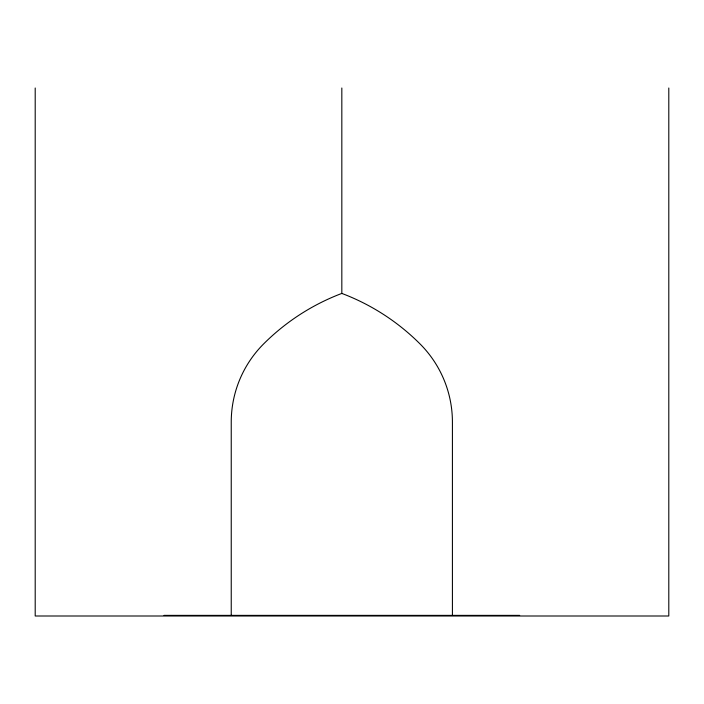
<?xml version="1.0" encoding="UTF-8"?>
<svg xmlns="http://www.w3.org/2000/svg" width="704" height="704" viewBox="0 0 704 704"><rect width="100%" height="100%" fill="white"/><g stroke="black" fill="none" stroke-linecap="round" stroke-linejoin="round"><path stroke-width="1.06" d="M163.97 615.375L519.684 615.375M668.8 88L668.8 616L35.2 616L35.2 88M452.417 615.375L452.417 422.11A110.59 110.59 0 0 0 420.024 343.913A221.179 221.179 0 0 0 341.827 293.418L341.827 88M231.238 615.375L231.238 422.11A110.59 110.59 0 0 1 263.63 343.913A221.179 221.179 0 0 1 341.827 293.418"/></g></svg>
